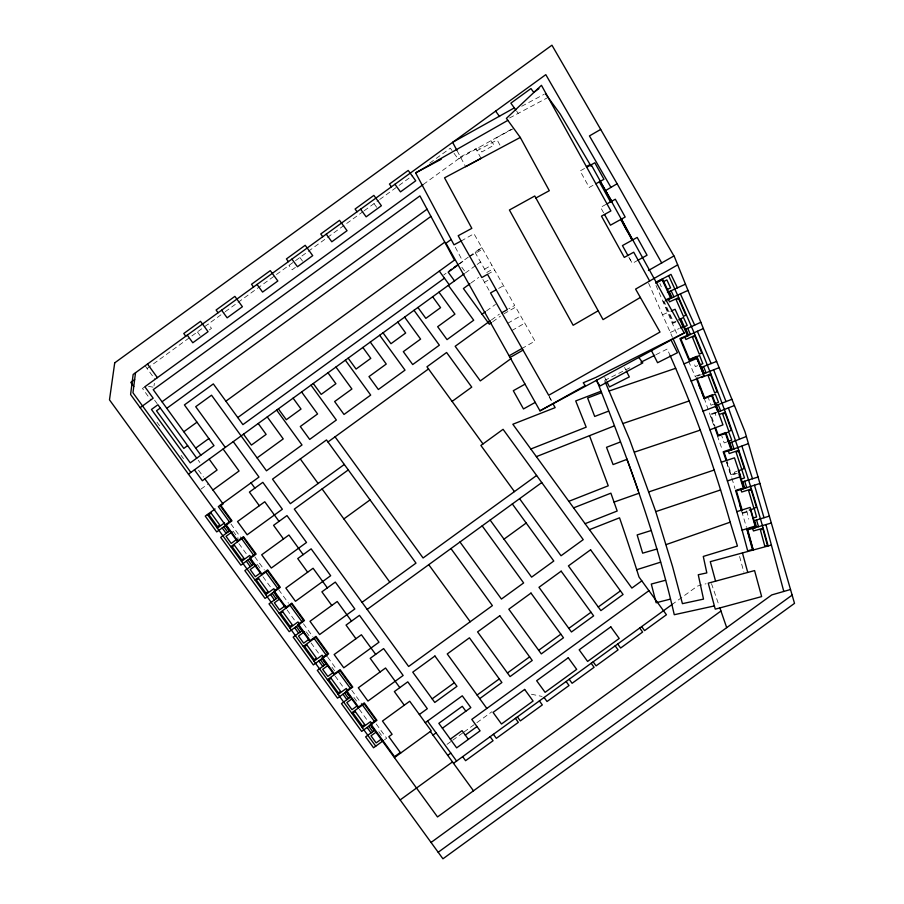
<?xml version="1.0" encoding="UTF-8"?>
<svg xmlns="http://www.w3.org/2000/svg" width="904" height="904" viewBox="0 0 904 904"><rect width="100%" height="100%" fill="white"/><g stroke="black" fill="none" stroke-linecap="round" stroke-linejoin="round"><path stroke-width="0.68" stroke-dasharray="4.52 3.39" d="M153.985 385.929L154.392 383.307M147.092 368.482L201.773 328.762M204.496 326.773L224.215 312.445M225.265 311.688L294.433 261.437M295.518 260.646L363.114 211.536M364.199 210.745L378.573 200.304M379.703 199.479L397.929 186.235M399.071 185.41L412.732 175.478M429.818 163.07L450.328 148.177L458.238 159.07L512.297 128.741M209.299 329.949L211.479 328.367L208.304 324.005M295.416 267.381L292.15 269.754L288.975 265.392M144.855 386.765L142.482 388.494L150.798 399.941M423.354 184.416L460.69 157.296M443.796 274.929L446.034 273.302M458.317 264.375L468.351 257.086M469.458 256.284L481.719 247.38M459.492 263.934L462.882 261.471L454.644 246.012M481.877 247.662L475.165 252.544L486.567 272.612L493.742 268.533M465.379 272.974L476.046 265.234M477.165 264.42L480.532 261.979M471.041 282.986L478.668 277.449M200.959 489.12L208.372 483.73M486.521 310.919L495.482 304.411M491.437 319.937L499.392 314.151M492.691 321.779L500.533 316.084M384.46 739.845L386.641 738.263L375.363 722.748M447.039 744.342L452.475 740.399M452.723 740.218L462.938 732.794M464.08 731.969L491.912 711.753M671.83 604.686L697.391 586.108L706.08 583.747M461.074 241.052L473.967 233.729L514.704 305.428L508.839 308.761M469.82 256.431L482.702 249.108M484.612 269.166L491.776 265.087M487.516 274.319L494.703 270.228M503.946 313.79L515.664 307.123L534.976 341.102L522.083 348.424M507.777 323.236L520.659 315.914M511.901 330.502L524.783 323.18M484.487 282.263L487.9 280.353M498.624 288.421L503.494 285.698M584.538 168.472L580.097 170.935L589.227 187.444L595.883 183.761M606.087 204.349L600.595 207.389L604.505 214.463M638.122 260.16L632.303 263.38L627.907 255.425M521.721 106.254L544.14 94.298M509.573 117.972L548.129 97.406M460.407 156.912L475.866 148.674L481.041 158.369M513.743 128.458L496.07 137.894L501.245 147.589M476.962 150.731L497.177 139.95M604.561 380.471L632.133 366.64M655.954 354.684L667.231 349.023L670.056 355.419M672.158 322.943L676.045 321.202M675.706 322.095L673.254 323.191L663.242 301.043M662.53 314.807L670.067 311.484M670.293 332.446L679.277 328.491M663.073 301.834L664.135 301.371L673.593 322.299M695.504 376.211L700.498 374.245M697.628 376.098L701.38 374.618M713.527 404.246L711.019 405.229L708.521 398.325M716.849 412.416L714.974 413.151L715.911 415.682M697.809 365.634L695.3 366.606L693.65 361.995M715.132 412.461L710.092 414.348L714.205 425.874M715.991 412.857L710.951 414.744L715.064 426.281M726.703 441.988L724.183 442.926L721.799 435.965M736.873 471.346L734.41 472.204L735.788 476.916M730.839 474.645L739.02 472.024M737.291 473.289L730.884 475.346L726.692 462.283M742.15 512.805L750.659 510.353M742.421 513.415L747.608 511.935M148.538 386.415L153.77 387.24M531.428 694.238L542.106 696.442M516.613 111.079L518.263 113.339M490.951 140.719L494.126 145.081L481.855 151.962L478.691 147.601M461.82 267.234L465.786 272.692M374.007 203.615L377.183 207.976M299.879 257.47L303.055 261.832M197.411 331.926L200.575 336.288M145.115 365.758L155.013 379.386M154.618 400.189L157.138 403.659M198.225 460.215L199.908 462.532M198.541 470.204L203.479 476.996M156.946 422.123L160.912 427.569M181.105 455.367L183.478 458.644M231.006 524.049L241.696 538.761M254.815 556.819L264.341 569.938M278.737 589.747L288.5 603.183M303.473 623.794L312.852 636.698M327.768 657.242L336.887 669.796M351.792 690.294L362.481 705.018M233.13 531.179L238.283 538.264M257.29 564.424L261.697 570.503M306.343 631.941L310.015 637.004M331.971 667.208L334.909 671.265M353.916 697.425L357.6 702.487M378.81 731.686L382.482 736.749M238.916 543.598L247.21 555.022M262.985 576.729L271.29 588.154M287.054 609.861L295.359 621.285M311.134 642.993L319.428 654.417M335.203 676.135L343.509 687.56M359.272 709.267L367.578 720.691M482.905 279.472L489.2 290.557M549.112 396.155L551.836 401.026M549.169 396.924L551.225 400.619M628.822 257.098L630.653 260.408M457.13 150.765L465.628 166.709M624.562 367.442L625.749 369.804M604.697 377.431L606.494 380.991M648.597 283.167L672.44 337.316M659.875 283.404L661.332 286.783M656.021 285.427L677.209 334.695M688.599 361.182L695.391 376.968M704.126 397.997L714.149 426.609M717.29 435.592L722.42 450.248M726.522 461.967L731.573 477.109M711.493 583.679L718.996 605.375M726.488 459.469L731.325 474.498M731.935 478.34L734.963 488.544M741.698 511.257L746.467 527.326M739.596 556.502L743.834 572.108M746.772 510.794L748.772 519.133"/><path stroke-width="1.36" d="M135.521 372.731L132.967 392.777L190.846 472.442M134.651 379.601L130.797 382.392L133.769 386.483M538.908 88.615L533.722 92.377L530.953 88.569L510.862 103.158L515.788 109.949M423.061 184.642L144.855 386.765L153.172 398.212L140.154 407.67M162.031 401.772L427.072 209.208M160.302 408.02L156.494 410.789L183.817 448.407L187.625 445.627M166.788 408.314L430.925 216.395M183.806 431.75L196.97 422.191M225.876 401.184L444.779 242.148M451.152 239.481L445.977 243.244L539.971 410.834L684.226 332.966L591.227 164.777M195.693 448.113L208.858 438.542M237.763 417.546L454.441 260.126L419.919 195.908L153.228 389.658L200.835 455.187M449.378 270.872L451.616 269.245M453.853 267.618L458.317 264.375M458.362 264.759L448.169 272.16L454.509 280.884M444.463 278.183L242.905 424.62L213.333 383.906L184.416 404.913L213.999 445.627L190.258 462.871L151.454 409.455L157.929 404.755L196.733 458.17M188.473 474.171L464.294 273.765M469.956 283.777L463.413 288.534L489.335 324.22L491.573 322.592M212.926 489.991L239.063 470.995L223.096 449.017M257.098 457.899L283.234 438.903L267.268 416.925M482.035 314.174L485.403 311.733M215.062 508.986L205.253 516.105L216.734 531.914L226.068 525.134M490.296 320.762L455.175 346.288L480.318 380.9L511.099 358.538M327.971 441.977L428.507 368.945M217.322 528.151L224.486 522.953M225.299 524.862L231.051 520.681L219.966 505.415M232.125 531.914L226.045 536.332L231.198 543.417L237.266 538.999M230.791 546.683L243.334 537.575L255.21 553.926L249.459 558.107L261.731 575.012M344.311 464.464L290.353 503.675L272.533 479.143L326.491 439.932L415.987 563.124L362.029 602.335M348.277 469.91L294.308 509.121L408.642 666.485L492.397 605.624L450.938 548.558M452.09 401.41L471.752 387.127L446.61 352.503L426.948 366.798L482.985 443.921M241.481 561.395L249.662 555.463L251.244 557.644M256.273 565.158L250.205 569.577L255.346 576.662L260.408 572.989M656.191 282.24L670.983 274.387L677.458 287.822M254.951 579.939L267.482 570.831L279.37 587.182L273.618 591.363L285.89 608.256M343.87 518.919L370.052 499.889M265.64 594.651L273.822 588.707L275.404 590.888M279.426 599.149L274.364 602.821L279.505 609.917L285.585 605.499M279.11 613.183L291.642 604.075L303.529 620.426L297.778 624.607L310.049 641.501M289.8 627.896L297.97 621.963L299.563 624.144M298.535 624.879L289.201 631.659L269.008 603.861L277.731 597.533L273.765 592.075M304.591 631.659L298.512 636.077L303.665 643.162L308.727 639.49M536.614 475.481L423.083 557.971L335.056 436.835M303.269 646.439L315.801 637.331L327.677 653.682L321.926 657.863L334.209 674.757M367.182 609.42L541.767 482.566M313.959 661.152L322.129 655.208L323.711 657.389M322.694 658.135L313.36 664.915L293.167 637.117L301.879 630.777L297.924 625.331M327.734 665.649L322.671 669.322L327.824 676.407L332.887 672.734M504.003 539.157L526.184 523.032M327.417 679.684L339.96 670.576L351.837 686.927L346.085 691.108L358.368 708.001M338.119 694.396L346.288 688.464L347.87 690.645M351.893 698.894L346.831 702.577L351.984 709.663L357.046 705.979M351.577 712.94L364.12 703.82L375.996 720.183L370.244 724.353L437.513 816.945L720.951 611.014M362.267 727.652L370.448 721.708L372.03 723.889L361.679 731.415L341.475 703.617L350.198 697.278L346.243 691.831M376.053 732.15L370.99 735.822L376.143 742.907L381.194 739.235M432.157 698.848L454.339 682.735M383.364 740.636L373.555 747.766L365.634 736.862L374.358 730.522L370.391 725.076M419.343 714.499L427.309 708.713L407.772 681.842L394.359 691.583L404.269 705.21M425.287 722.68L462.272 695.809L470.826 707.595L442.406 728.24M477.097 695.029L499.279 678.904M507.438 672.983L529.62 656.869M538.671 650.292L560.853 634.179M568.831 628.382L591.013 612.257M598.267 606.991L620.449 590.877M400.302 752.49L394.551 756.671L371.182 724.511L376.934 720.33L364.267 702.883L358.515 707.064L347.023 691.255M394.404 757.608L431.219 730.85L409.715 701.244L382.471 721.042L392.099 734.297L388.822 736.681L400.698 753.032M479.719 698.634L501.901 682.52L469.425 637.817L447.243 653.942L486.849 708.453M641.806 580.876L631.873 588.086L512.839 424.247L555.146 407.636L552.898 403.613M433.005 735.088L436.09 732.85M648.936 590.685L471.786 719.392L480.103 730.839L456.656 747.868L438.835 723.336L462.283 706.306L465.842 711.211M450.328 739.144L462.046 730.635L468.385 739.348M465.277 735.076L476.996 726.567M447.729 755.348L450.813 753.111M400.167 799.927L452.497 761.914M453.503 763.304L672.339 604.313M431.061 842.449L771.733 594.934L790.514 589.51M438.18 852.257L792.13 595.103M640.348 297.439L603.058 319.62L534.772 195.998L509.415 210.01L573.147 325.27L598.222 310.75M600.685 129.419L589.442 135.928L617.127 183.738L605.522 190.608L611.466 201.671M648.428 270.499L673.921 255.956M677.672 264.861L635.602 289.099L660.01 332.05L548.705 395.285L490.544 292.93L496.194 289.777M501.81 312.75L507.336 309.62L487.516 274.319L481.821 277.551L461.074 241.052L454.011 244.826L415.637 172.89L507.856 120.356M586.413 166.63L590.097 164.539M509.201 355.747L522.083 348.424M510.161 357.442L523.043 350.119M514.297 107.904L452.633 142.335L456.938 150.414M525.066 384.143L513.302 390.709L523.484 408.947L535.247 402.382M539.971 410.834L585.25 385.556L583.238 382.776L595.646 377.522L684.226 332.966M586.752 167.251L594.832 162.776L603.962 179.286L595.883 183.761M606.991 203.852L615.33 199.23L625.184 217.028L610.449 225.186L604.505 214.463M638.122 260.16L647.049 255.222L637.196 237.424L622.449 245.583L627.907 255.425M535.88 197.999L549.304 190.687L520.275 137.442L506.409 118.367L541.451 85.315L610.901 210.926L601.476 216.146L624.291 257.414L633.727 252.205L649.637 280.974M415.637 172.89L441.265 159.228M520.275 137.442L444.553 177.828L471.831 228.362L458.192 235.718L461.074 241.052M465.628 166.709L481.041 158.369M656.01 282.319L662.519 278.986L671.401 297.981L665.344 300.806M655.716 283.223L662.203 279.901L670.508 297.653L665.66 299.913M640.913 362.233L654.699 355.317M663.378 281.675L666.881 279.935L670.598 287.89L666.926 289.585M678.825 319.801L683.492 317.496L687.209 325.451L683.548 327.146M667.446 292.421L685.458 284.161M687.978 290.41L668.418 299.382L669.536 301.834L678.723 297.619M685.288 329.418L700.837 322.287M703.357 328.536L684.859 337.022L685.91 339.497L695.097 335.294M671.322 310.931L675.096 309.27L683.13 326.796L680.565 327.926M684 363.894L696.882 358.402L698.487 362.165L704.092 375.815L691.164 381.115M711.697 395.647L715.301 394.121L718.533 402.28L714.781 403.76M692.43 358.526L699.628 355.521L702.826 363.702L700.317 364.674M722.612 434.327L728.647 431.897L731.743 440.112L727.969 441.514M530.829 449.005L586.188 427.174L575.712 400.935L600.923 391.274M536.377 456.633L614.2 425.942M568.842 501.324L608.245 485.798L589.498 435.683M573.599 507.867L610.889 493.166L617.183 511.02L585.08 523.676M589.442 529.676L619.534 517.811L620.607 520.919A2283.911 2283.911 0 0 1 635.693 566.537L639.004 577.012L666.429 614.754L644.597 630.619L641.67 626.596M701.075 367.51L716.623 361.419M702.747 374.087L719.132 367.657M701.38 377.522L710.793 373.827M704.126 397.997L712.126 394.856L718.51 411.908M715.742 405.613L731.89 399.286M718.499 411.772L734.41 405.534M729.223 443.197L746.365 436.485M748.41 443.604L728.353 451.017L729.223 453.559L738.771 450.271M601.476 392.72L587.634 398.02L594.696 416.45L608.539 411.15M620.359 441.999L606.516 447.299L613.081 464.577L626.947 459.356M703.029 411.184L716.036 406.258L719.708 415.964L722.951 424.869L709.945 429.796M719.471 414.394L725.392 412.269M614.053 502.082L639.105 493.211M738.093 470.916L741.777 469.628L744.5 477.967L740.659 479.21M666.135 544.592L730.183 522.184C714.058 465.289 694.001 409.489 670.056 355.419M609.183 390.98L675.672 368.301M623.105 423.479L689.13 400.958M634.484 452.113L700.261 430.112M721.29 462.215L734.477 457.831L738.726 470.588L740.659 476.69L727.392 480.905M649.038 491.821L714.183 470.035M730.183 522.184L737.438 546.039L703.278 556.435L706.826 572.91L698.261 574.752L703.515 599.115L682.43 603.657L672.576 566.605L655.762 511.607L720.578 489.945M736.794 511.653L750.15 507.404L755.495 525.936L742.082 530.196M651.275 530.49L637.15 534.931L642.654 553.169L656.869 549.044M636.698 569.712L660.632 562.164M742.127 482.013L758.06 477.018M759.925 483.493L740.918 489.448L741.732 492.025L751.371 488.996M753.959 520.738L769.349 516.139M749.269 510.059L754.252 508.579L756.569 517.043L752.67 518.094M771.338 523.043L752.682 528.365L753.427 530.953L763.134 528.218M747.653 550.818L752.399 549.53L746.941 529.281L754.738 527.19M771.394 545.078L710.273 561.666L715.572 581.17M719.878 607.929L761.643 596.595L754.58 570.582L708.239 583.17L715.245 609.138L719.878 607.929L726.703 627.647M665.581 580.244L651.298 584.052L656.146 602.742L670.463 599.103M714.42 605.917L674.271 614.72C655.762 534.241 627.082 456.61 596.606 380.03M545.383 93.632L560.209 114.04L591.137 166.302M495.618 111.102L499.584 116.548M638.834 357.464L642.8 362.911L600.109 385.963L596.154 380.505M394.935 184.258L400.472 191.885L415.738 180.8L408.212 170.438L389.432 184.077L391.421 186.812M439.321 271.11L449.209 284.726M448.35 285.348L473.696 320.231L447.039 339.61L437.66 326.706L454.938 314.151L438.96 292.173M432.643 296.772L440.564 307.665L425.84 318.366L417.919 307.462M360.594 209.197L366.143 216.836L381.398 205.739L373.872 195.388L355.091 209.027L357.08 211.762M414.009 310.298L439.355 345.181L412.699 364.561L403.32 351.656L420.597 339.102L404.619 317.123M639.693 628.031L642.62 632.054L620.619 648.044L617.692 644.021M397.76 322.118L405.67 333.011L390.957 343.712L383.036 332.808M514.433 491.606L480.894 445.446L503.076 429.321L583.227 539.643L561.034 555.757L519.574 498.692M326.254 234.147L331.802 241.786L347.057 230.689L339.531 220.339L320.75 233.978L322.739 236.701M512.331 503.957L553.79 561.022L531.608 577.147L490.137 520.082M615.161 645.851L618.087 649.874L596.086 665.864L593.16 661.841M379.68 335.248L405.015 370.131L378.358 389.511L368.979 376.606L386.257 364.052L370.278 342.074M362.866 347.464L370.787 358.357L356.074 369.058L348.153 358.153M591.182 663.276L594.097 667.299L572.096 683.288L569.181 679.266M291.913 259.098L297.461 266.736L312.716 255.64L305.19 245.289L286.421 258.928L288.399 261.651M482.171 525.868L523.631 582.933L501.437 599.058L459.978 541.993M345.339 360.199L370.685 395.082L344.017 414.461L334.638 401.557L351.916 389.002L335.949 367.024M566.107 681.492L569.034 685.514L547.033 701.504L544.106 697.481M327.982 372.81L335.904 383.703L321.191 394.393L313.27 383.499M257.03 284.444L262.578 292.082L277.833 280.986L270.307 270.635L251.527 284.274L253.515 286.997M310.999 385.149L336.344 420.032L309.676 439.412L300.297 426.507L317.575 413.953L301.608 391.974M539.394 700.905L542.321 704.928L520.32 720.906L517.393 716.883M428.745 564.684L470.216 621.749M293.099 398.144L301.021 409.049L286.308 419.738L278.387 408.845M221.593 310.185L227.141 317.824L242.408 306.727L234.882 296.376L216.101 310.015L218.079 312.739M515.416 718.33L518.342 722.352L496.341 738.331L493.414 734.308M276.658 410.1L302.004 444.983L266.465 470.803L211.536 395.206L195.716 406.698L225.288 447.412M300.309 458.961L318.129 483.493M322.084 488.94L389.805 582.153M490.137 736.692L493.064 740.715L465.583 760.682L462.656 756.659M258.216 423.49L266.138 434.395L251.414 445.084L243.504 434.191M187.264 335.135L192.801 342.763L208.067 331.678L200.541 321.327L183.772 333.508L185.749 336.231M233.255 441.627L258.996 477.063L218.327 506.602L229.413 521.868M427.524 721.053L456.588 761.066M251.029 482.849L254.871 488.126M279.031 521.371L264.77 501.754L237.526 521.551L247.154 534.795L282.364 509.223L262.838 482.34L249.414 492.081L259.324 505.709M303.179 554.627L288.93 534.998L261.685 554.796L271.313 568.051L306.524 542.468L286.986 515.585L273.573 525.337L283.472 538.965M327.338 587.871L313.089 568.254L285.833 588.041L295.472 601.296L330.672 575.712L311.145 548.841L297.732 558.582L307.631 572.209M351.498 621.127L337.237 601.499L309.993 621.297L319.62 634.551L354.831 608.968L335.305 582.086L321.892 591.837L331.791 605.465M375.657 654.372L361.397 634.755L334.152 654.541L343.78 667.796L378.991 642.213L359.464 615.341L346.051 625.082L355.95 638.71M399.817 687.616L385.556 667.999L358.312 687.797L367.939 701.052L403.15 675.469L383.624 648.586L370.211 658.338L380.109 671.954M430.372 731.472L473.481 790.808M147.499 364.029L157.398 377.657M209.163 459.142L217.084 470.035L202.36 480.736L194.439 469.831M204.937 478.996L223.085 503.98L220.904 505.562L231.989 520.828L226.237 525.009L237.729 540.818L243.481 536.637L256.148 554.073L240.893 565.169L220.689 537.371L229.413 531.032L225.458 525.574M241.696 538.761L253.775 555.395M265.855 572.017L277.935 588.64M290.014 605.262L302.083 621.884M314.163 638.518L327.056 656.247M338.322 671.762L350.402 688.385M362.481 705.018L374.561 721.641M250.397 558.254L261.877 574.063L267.64 569.882L280.308 587.329L265.041 598.414L244.848 570.616L253.572 564.277L249.606 558.83M274.556 591.51L286.037 607.318L291.789 603.137L304.467 620.573L298.716 624.754L310.196 640.563L315.948 636.382L328.627 653.829L322.875 658.01L334.356 673.819L340.107 669.638L352.786 687.074L337.52 698.159L317.315 670.361L326.039 664.033L322.084 658.575M237.571 541.756L130.594 394.506L133.148 374.459L545.801 74.648L610.957 187.388M223.819 526.772L227.774 532.219M247.978 560.017L251.933 565.463M272.127 593.261L276.093 598.719M296.286 626.517L300.252 631.964M320.445 659.762L324.412 665.22M344.605 693.018L348.56 698.464M368.764 726.262L372.719 731.72M222.181 527.959L226.147 533.405M246.34 561.203L250.295 566.661M270.499 594.459L274.454 599.906M294.659 627.704L298.614 633.15M318.807 660.948L322.773 666.406M342.966 694.204L346.933 699.651M367.126 727.449L371.081 732.907M207.423 514.523L375.736 746.184M599.668 180.71L612.144 201.795M617.127 183.738L661.739 262.996M620.743 219.491L632.212 240.227M599.375 181.828L610.482 201.92M623.353 223.785L627.308 231.164M630.608 237.311L631.93 239.763M621.308 218.802L632.348 239.854M670.87 339.678L677.435 352.718L657.57 362.719L651.603 350.865M626.348 370.99L629.331 376.923L609.466 386.912L607.081 382.166M680.384 293.89L694.679 325.112M668.802 275.969C709.403 362.979 742.647 453.39 768.151 545.959M671.118 290.738L673.932 296.851M669.288 291.574L672.09 297.698M697.402 331.271L711.132 363.566M673.005 338.616C703.787 407.331 728.85 478.6 747.823 551.474M605.092 381.691L629.602 439.536L655.762 511.607M680.927 319.01L688.215 335.734L680.825 338.91L689.424 359.419L696.882 356.357L703.888 373.634M680.588 319.903L687.322 335.384L679.932 338.559L689.063 360.3L696.509 357.238L703.007 373.262M699.108 385.624L700.702 389.341M701.719 391.692L704.193 398.167M687.741 328.288L690.374 334.491M685.899 329.135L688.532 335.339M713.629 369.815L726.014 401.591M703.583 366.527L706.035 372.798M701.696 367.261L704.159 373.533M696.86 377.815L704.611 397.805M696.498 378.765L704.216 398.687L711.731 395.737L717.64 411.523M718.251 404.63L720.612 410.936M716.375 405.376L718.736 411.682M728.398 407.885L739.517 439.163M715.516 427.558L718.262 435.253L725.867 432.541L731.698 449.627L724.036 452.215L726.488 459.469M714.657 427.151L717.855 436.112L725.449 433.4L730.839 449.198L723.189 451.797L725.856 459.673M731.731 442.214L734.082 449.039M729.844 442.949L732.172 449.695M741.913 446.158L752.512 478.758M744.693 481.21L746.704 487.64M742.772 481.809L744.783 488.239M739.02 472.024L744.161 488.51L736.421 490.861L742.127 509.935M738.975 474.137L743.314 488.07L735.585 490.409L741.721 510.963M754.467 485.199L764.004 517.687M739.879 505.133L741.02 508.963M747.224 529.902L753.19 550.016M756.535 519.936L758.512 526.716M754.603 520.534L756.569 527.269M750.659 510.353L755.563 527.665L747.766 529.767L753.224 550.005M742.455 552.932L747.755 572.435M765.925 524.602L783.791 591.453M626.856 459.04A1288.697 1288.697 0 0 1 638.326 490.906M114.718 362.854L109.486 399.851L442.937 858.8L794.514 603.364L745.02 431.818L674.452 256.86L551.937 45.2L114.718 362.854M211.061 513.065L208.88 514.647L217.593 526.636L219.774 525.054L211.061 513.065M234.418 545.225L232.249 546.807L241.752 559.892L243.933 558.31L234.418 545.225M258.578 578.481L256.397 580.063L265.9 593.137L268.081 591.555L258.578 578.481M282.737 611.726L280.556 613.307L290.06 626.393L292.241 624.811L282.737 611.726M306.897 644.97L304.716 646.563L314.219 659.637L316.4 658.055L306.897 644.97M331.056 678.226L328.875 679.808L338.378 692.893L340.559 691.311L331.056 678.226M355.216 711.471L353.035 713.064L362.538 726.138L364.719 724.556L355.216 711.471M434.937 656.021L412.755 672.147L434.779 702.453L456.961 686.339L434.937 656.021M499.776 615.771L477.583 631.896L510.059 676.587L532.241 660.474L499.776 615.771M530.998 593.08L508.816 609.206L541.293 653.897L563.474 637.783L530.998 593.08M561.158 571.17L538.976 587.295L571.452 631.986L593.634 615.873L561.158 571.17M590.594 549.79L568.413 565.904L600.889 610.607L623.071 594.482L590.594 549.79M524.659 689.436L493.042 712.397L501.483 724.014L533.089 701.041L524.659 689.436M568.266 657.75L536.648 680.723L545.089 692.328L576.695 669.356L568.266 657.75M610.788 626.856L579.17 649.829L587.6 661.434L619.217 638.473L610.788 626.856M678.576 298.557L676.113 299.642L683.424 316.298L685.887 315.225L678.576 298.557M694.95 336.231L692.453 337.237L699.267 354.108L701.764 353.102L694.95 336.231M710.634 374.776L708.126 375.736L714.612 392.731L717.132 391.771L710.634 374.776M725.234 413.207L722.703 414.111L728.827 431.242L731.37 430.338L725.234 413.207M738.624 451.22L736.059 452.056L741.743 469.345L744.308 468.498L738.624 451.22M751.224 489.945L748.636 490.714L753.868 508.138L756.456 507.37L751.224 489.945M762.987 529.156L760.388 529.857L764.795 546.118L767.406 545.406L762.987 529.156"/></g></svg>
